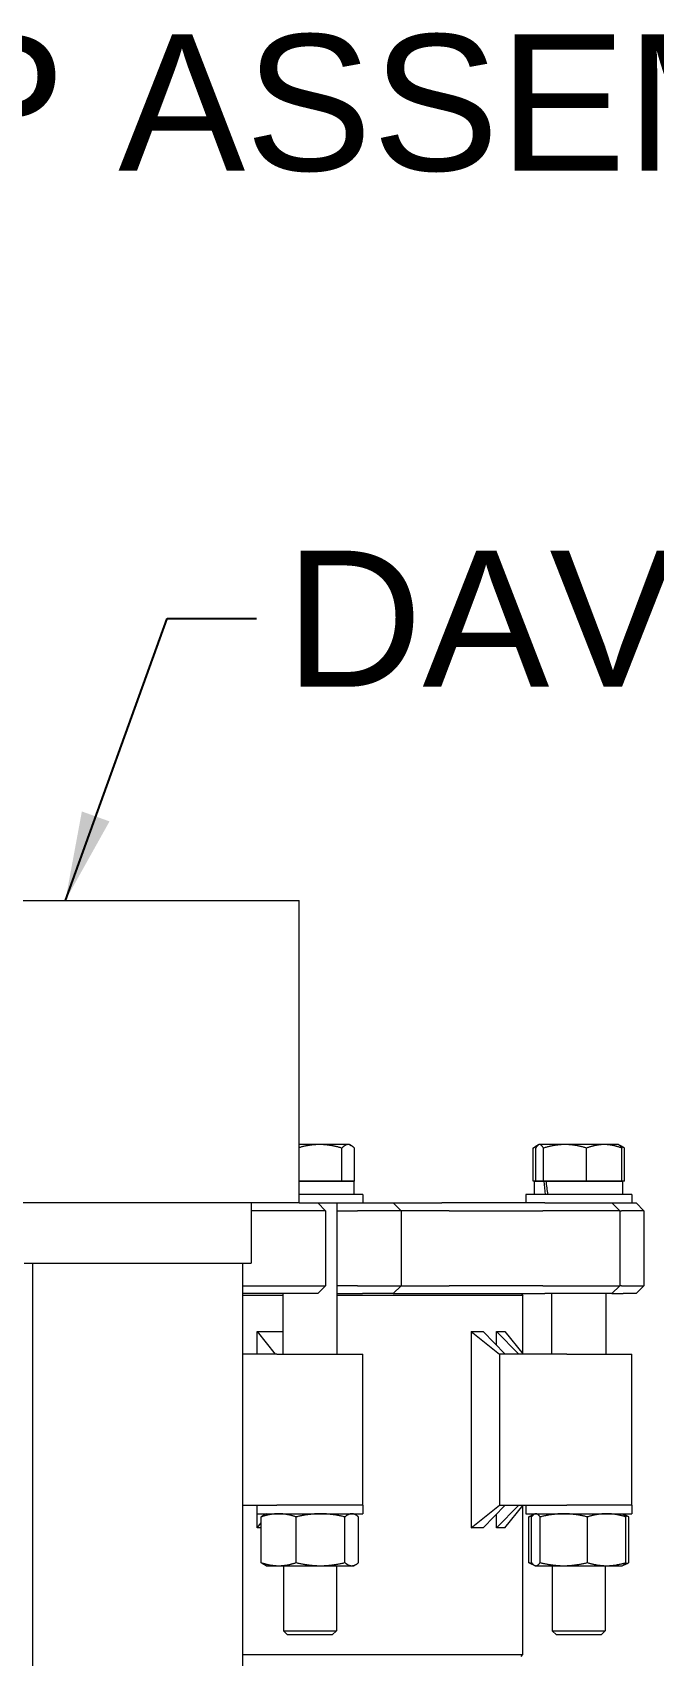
# Model space of a CAD drawing. Header units: inches. Extents: x 19 to 503, y 7 to 322.
# Drawn here: x 403.5 to 413.75, y 134.72 to 161.55 of the extents above; entities that cross this region are included whole.
import ezdxf

# ---------------------------------------------------------------- set-up
doc = ezdxf.new("R2010")
doc.units = ezdxf.units.IN
doc.header["$LTSCALE"] = 15
doc.header["$MEASUREMENT"] = 0
doc.layers.add('Symbol (ANSI)', color=7, linetype='Continuous', lineweight=25)
doc.layers.add('Visible (ANSI)', color=7, linetype='Continuous', lineweight=50)
doc.styles.add('MEMCOR Medium', font='arial.ttf')
doc.dimstyles.new('Default (ANSI)$7', dxfattribs={"dimscale": 15, "dimtxt": 0.15, "dimasz": 0.098425, "dimexe": 0.125, "dimexo": 0.0625, "dimgap": 0.031496, "dimtad": 0, "dimtih": 1, "dimtoh": 1, "dimdec": 4, "dimrnd": 1e-08, "dimzin": 3, "dimdsep": 46, "dimlunit": 5, "dimtxsty": 'MEMCOR Medium', "dimcen": 0.09, "dimdle": 0.393701, "dimclrd": 256, "dimclre": 256, "dimclrt": 256, "dimadec": 0, "dimazin": 1, "dimtfac": 0.8, "dimtofl": 0, "dimtmove": 0, "dimatfit": 3, "dimfxl": 1, "dimfrac": 1, "dimtolj": 1, "dimtzin": 4, "dimlwd": -1, "dimlwe": -1, "dimarcsym": 0})

msp = doc.modelspace()

# ---------------------------------------------------------------- linework, layer by layer
at = {"layer": 'Visible (ANSI)', "linetype": 'Continuous', "lineweight": 18}
for p, q in [((403.344041, 147.200384), (406.563659, 147.200384)), ((406.563659, 147.200384), (407.536674, 147.200384)), ((407.536674, 147.200384), (407.899519, 147.200384)), ((407.899519, 147.200384), (407.905055, 147.200384)), ((407.905055, 142.200384), (407.905055, 147.200384)), ((408.239933, 143.164013), (407.905055, 143.164013)), ((408.710693, 143.164013), (408.239933, 143.164013)), ((408.607197, 142.560013), (408.607197, 143.105422)), ((408.735661, 143.164013), (408.710693, 143.164013)), ((408.735661, 143.164013), (408.761617, 143.149028)), ((408.81419, 142.560013), (408.81419, 143.105422)), ((411.766591, 142.560013), (411.766591, 143.105422)), ((411.854672, 143.15834), (411.799989, 143.126769)), ((411.809351, 142.560013), (411.809351, 143.105422)), ((411.864498, 143.164013), (411.854672, 143.15834)), ((411.874179, 143.164013), (411.864498, 143.164013)), ((412.294581, 143.164013), (411.874179, 143.164013)), ((411.939007, 142.560013), (411.939007, 143.105422)), ((412.9409, 143.164013), (412.294581, 143.164013)), ((412.650155, 142.560013), (412.650155, 143.105422)), ((413.176498, 143.164013), (412.9409, 143.164013)), ((413.176498, 143.164013), (413.186324, 143.15834)), ((413.186324, 143.15834), (413.241007, 143.126769)), ((413.231645, 142.560013), (413.231645, 143.105422)), ((413.274405, 142.560013), (413.274405, 143.105422)), ((408.239933, 142.560013), (407.905055, 142.560013)), ((407.905055, 142.560009), (408.809161, 142.560009)), ((408.607197, 142.560013), (408.239933, 142.560013)), ((408.710693, 142.560013), (408.607197, 142.560013)), ((408.81419, 142.560013), (408.710693, 142.560013)), ((408.735661, 142.560013), (408.735661, 142.560009)), ((408.809161, 142.341009), (408.809161, 142.560009)), ((411.809351, 142.560013), (411.766591, 142.560013)), ((411.790998, 142.560009), (411.94334, 142.560009)), ((411.790998, 142.341009), (411.790998, 142.560009)), ((411.874179, 142.560013), (411.809351, 142.560013)), ((411.864498, 142.560013), (411.864498, 142.560009)), ((411.939007, 142.560013), (411.874179, 142.560013)), ((412.294581, 142.560013), (411.939007, 142.560013)), ((411.94334, 142.560009), (411.978427, 142.560009)), ((411.978427, 142.560009), (413.249998, 142.560009)), ((412.650155, 142.560013), (412.294581, 142.560013)), ((412.9409, 142.560013), (412.650155, 142.560013)), ((413.231645, 142.560013), (412.9409, 142.560013)), ((413.176498, 142.560013), (413.176498, 142.560009)), ((413.274405, 142.560013), (413.231645, 142.560013)), ((413.249998, 142.341009), (413.249998, 142.560009)), ((408.954661, 142.341009), (407.905055, 142.341009)), ((408.954661, 142.341009), (408.954661, 142.200384)), ((413.395498, 142.341009), (411.645498, 142.341009)), ((411.645498, 142.341009), (411.645498, 142.200384)), ((413.395498, 142.341009), (413.395498, 142.200384)), ((406.563659, 142.200384), (403.344041, 142.200384)), ((407.536674, 142.200384), (406.563659, 142.200384)), ((407.108823, 142.200384), (407.108823, 141.200384)), ((408.092798, 142.070384), (407.108823, 142.070384)), ((407.899519, 142.200384), (407.536674, 142.200384)), ((407.905055, 142.200384), (407.899519, 142.200384)), ((407.905055, 142.200384), (407.994801, 142.200384)), ((407.994801, 142.200384), (408.180409, 142.200384)), ((408.279422, 142.070384), (408.092798, 142.070384)), ((408.180409, 142.200384), (408.209012, 142.200384)), ((408.209012, 142.200384), (408.339012, 142.070384)), ((408.209012, 142.200384), (408.954661, 142.200384)), ((408.339012, 142.070384), (408.279422, 142.070384)), ((408.339012, 142.070384), (408.339012, 140.830384)), ((408.527161, 142.200384), (408.527161, 139.700384)), ((408.527161, 142.070384), (408.868374, 142.070384)), ((409.224555, 142.070384), (408.868374, 142.070384)), ((408.954661, 142.200384), (409.120395, 142.200384)), ((409.120395, 142.200384), (409.289217, 142.200384)), ((409.394302, 142.070384), (409.224555, 142.070384)), ((409.289217, 142.200384), (409.455956, 142.200384)), ((409.585956, 142.070384), (409.394302, 142.070384)), ((409.455956, 142.200384), (410.257964, 142.200384)), ((409.455956, 142.200384), (409.585956, 142.070384)), ((410.380596, 142.070384), (409.585956, 142.070384)), ((409.585956, 142.070384), (409.585956, 140.830384)), ((410.992447, 142.200384), (410.257964, 142.200384)), ((410.380596, 142.070384), (410.96352, 142.070384)), ((410.96352, 142.070384), (411.929316, 142.070384)), ((411.958244, 142.200384), (410.992447, 142.200384)), ((413.116103, 142.070384), (411.929316, 142.070384)), ((411.958244, 142.200384), (412.990748, 142.200384)), ((412.990748, 142.200384), (413.064461, 142.200384)), ((413.064461, 142.200384), (413.068376, 142.200384)), ((413.068376, 142.200384), (413.198376, 142.070384)), ((413.068376, 142.200384), (413.395498, 142.200384)), ((413.190219, 142.070384), (413.116103, 142.070384)), ((413.198376, 142.070384), (413.190219, 142.070384)), ((413.198376, 142.070384), (413.226528, 142.070384)), ((413.198376, 142.070384), (413.198376, 140.830384)), ((413.527533, 142.070384), (413.226528, 142.070384)), ((413.395498, 142.200384), (413.399938, 142.200384)), ((413.399938, 142.200384), (413.45272, 142.200384)), ((413.45272, 142.200384), (413.466879, 142.200384)), ((413.466879, 142.200384), (413.596879, 142.070384)), ((413.580604, 142.070384), (413.527533, 142.070384)), ((413.596879, 142.070384), (413.580604, 142.070384)), ((413.596879, 142.070384), (413.596879, 140.830384)), ((403.358823, 141.200384), (407.108823, 141.200384)), ((403.498823, 141.200384), (403.498823, 130.700384)), ((406.968823, 141.200384), (406.968823, 130.700384)), ((406.968823, 140.830384), (408.092798, 140.830384)), ((407.994801, 140.700384), (406.968823, 140.700384)), ((407.632161, 140.669134), (406.968823, 140.669134)), ((407.632161, 140.700384), (407.632161, 139.700384)), ((408.180409, 140.700384), (407.994801, 140.700384)), ((408.092798, 140.830384), (408.279422, 140.830384)), ((408.209012, 140.700384), (408.180409, 140.700384)), ((408.209012, 140.700384), (408.339012, 140.830384)), ((408.279422, 140.830384), (408.339012, 140.830384)), ((408.868374, 140.830384), (408.527161, 140.830384)), ((408.527161, 140.700384), (408.949428, 140.700384)), ((411.597921, 140.669134), (408.527161, 140.669134)), ((408.868374, 140.830384), (409.224555, 140.830384)), ((409.120395, 140.700384), (408.949428, 140.700384)), ((409.289217, 140.700384), (409.120395, 140.700384)), ((409.224555, 140.830384), (409.394302, 140.830384)), ((409.455956, 140.700384), (409.289217, 140.700384)), ((409.394302, 140.830384), (409.585956, 140.830384)), ((409.455956, 140.700384), (409.585956, 140.830384)), ((409.455956, 140.700384), (410.458002, 140.700384)), ((409.585956, 140.830384), (410.380596, 140.830384)), ((410.96352, 140.830384), (410.380596, 140.830384)), ((410.458002, 140.700384), (410.992447, 140.700384)), ((411.929316, 140.830384), (410.96352, 140.830384)), ((410.992447, 140.700384), (411.958244, 140.700384)), ((411.566671, 140.700384), (411.597921, 140.669134)), ((411.597921, 139.705435), (411.597921, 140.669134)), ((411.929316, 140.830384), (413.116103, 140.830384)), ((412.990748, 140.700384), (411.958244, 140.700384)), ((412.072998, 140.700384), (412.072998, 139.700384)), ((412.967998, 140.700384), (412.967998, 139.700384)), ((413.064461, 140.700384), (412.990748, 140.700384)), ((413.068376, 140.700384), (413.064461, 140.700384)), ((413.068376, 140.700384), (413.198376, 140.830384)), ((413.068376, 140.700384), (413.255455, 140.700384)), ((413.116103, 140.830384), (413.190219, 140.830384)), ((413.190219, 140.830384), (413.198376, 140.830384)), ((413.226528, 140.830384), (413.198376, 140.830384)), ((413.226528, 140.830384), (413.527533, 140.830384)), ((413.399938, 140.700384), (413.255455, 140.700384)), ((413.45272, 140.700384), (413.399938, 140.700384)), ((413.466879, 140.700384), (413.45272, 140.700384)), ((413.466879, 140.700384), (413.596879, 140.830384)), ((413.527533, 140.830384), (413.580604, 140.830384)), ((413.580604, 140.830384), (413.596879, 140.830384)), ((407.209562, 140.075176), (407.507882, 139.700384)), ((407.209562, 139.700384), (407.209562, 140.075176)), ((407.209562, 140.075176), (407.632161, 140.075176)), ((410.74535, 140.075176), (410.74535, 136.825592)), ((410.74535, 140.075176), (410.94407, 140.075176)), ((410.74535, 140.075176), (411.212558, 139.700384)), ((410.94407, 140.075176), (411.307501, 139.700384)), ((411.162778, 140.075176), (411.530022, 139.700384)), ((411.162778, 139.849631), (411.162778, 140.075176)), ((411.162778, 140.075176), (411.301559, 140.075176)), ((411.301559, 140.075176), (411.60197, 139.700384)), ((407.534108, 139.700384), (406.968823, 139.700384)), ((407.534108, 139.700384), (408.954661, 139.700384)), ((408.954661, 137.200384), (408.954661, 139.700384)), ((412.325792, 139.700384), (411.212558, 139.700384)), ((411.212558, 139.700384), (411.212558, 137.200384)), ((412.325792, 139.700384), (413.395498, 139.700384)), ((413.395498, 137.200384), (413.395498, 139.700384)), ((406.968823, 137.200384), (407.534108, 137.200384)), ((407.204661, 137.200384), (407.204661, 137.059759)), ((408.954661, 137.200384), (407.534108, 137.200384)), ((408.954661, 137.200384), (407.534108, 137.200384)), ((408.954661, 137.200384), (408.954661, 137.059759)), ((410.74535, 136.825592), (411.212558, 137.200384)), ((410.94407, 136.825592), (411.307501, 137.200384)), ((411.162778, 136.825592), (411.530022, 137.200384)), ((411.212558, 137.200384), (412.325792, 137.200384)), ((411.301559, 136.825592), (411.60197, 137.200384)), ((411.597921, 134.731634), (411.597921, 137.195333)), ((411.645498, 137.200384), (411.645498, 137.059759)), ((413.395498, 137.200384), (412.325792, 137.200384)), ((413.395498, 137.200384), (412.325792, 137.200384)), ((413.395498, 137.200384), (413.395498, 137.059759)), ((407.204661, 137.059759), (408.954661, 137.059759)), ((407.209562, 136.825592), (407.209562, 137.059759)), ((407.209562, 136.825592), (407.274591, 136.907291)), ((407.274591, 136.252626), (407.274591, 137.007892)), ((407.360661, 137.059759), (407.332213, 137.046493)), ((407.85279, 136.252626), (407.85279, 137.007892)), ((408.65786, 136.252626), (408.65786, 137.007892)), ((408.798661, 137.059759), (408.82711, 137.046493)), ((408.884731, 136.252626), (408.884731, 137.007892)), ((411.162778, 136.825592), (411.162778, 137.051137)), ((411.645498, 137.059759), (413.395498, 137.059759)), ((411.694188, 136.252626), (411.694188, 137.007892)), ((411.790728, 137.054737), (411.730793, 137.026789)), ((411.741055, 136.252626), (411.741055, 137.007892)), ((411.801498, 137.059759), (411.790728, 137.054737)), ((411.883163, 136.252626), (411.883163, 137.007892)), ((412.662606, 136.252626), (412.662606, 137.007892)), ((413.239498, 137.059759), (413.250268, 137.054737)), ((413.250268, 137.054737), (413.310202, 137.026789)), ((413.299941, 136.252626), (413.299941, 137.007892)), ((413.346807, 136.252626), (413.346807, 137.007892)), ((407.274591, 136.825592), (407.209562, 136.825592)), ((410.94407, 136.825592), (410.74535, 136.825592)), ((411.301559, 136.825592), (411.162778, 136.825592)), ((407.360661, 136.200759), (407.332213, 136.214025)), ((407.360661, 136.200759), (407.56369, 136.200759)), ((407.56369, 136.200759), (408.255325, 136.200759)), ((407.642161, 136.200759), (407.642161, 135.126124)), ((408.255325, 136.200759), (408.771296, 136.200759)), ((408.517161, 136.200759), (408.517161, 135.126124)), ((408.771296, 136.200759), (408.798661, 136.200759)), ((408.798661, 136.200759), (408.82711, 136.214025)), ((411.790728, 136.205781), (411.730793, 136.233729)), ((411.801498, 136.200759), (411.790728, 136.205781)), ((411.801498, 136.200759), (411.812109, 136.200759)), ((411.812109, 136.200759), (412.272885, 136.200759)), ((412.082998, 136.200759), (412.082998, 135.126124)), ((412.272885, 136.200759), (412.981274, 136.200759)), ((412.957998, 136.200759), (412.957998, 135.126124)), ((412.981274, 136.200759), (413.239498, 136.200759)), ((413.239498, 136.200759), (413.250268, 136.205781)), ((413.250268, 136.205781), (413.310202, 136.233729)), ((407.642161, 135.126124), (408.517161, 135.126124)), ((407.710322, 135.060009), (407.642161, 135.126124)), ((408.449, 135.060009), (407.710322, 135.060009)), ((408.449, 135.060009), (408.517161, 135.126124)), ((412.082998, 135.126124), (412.957998, 135.126124)), ((412.151159, 135.060009), (412.082998, 135.126124)), ((412.889837, 135.060009), (412.151159, 135.060009)), ((412.889837, 135.060009), (412.957998, 135.126124)), ((406.968823, 134.731634), (411.597921, 134.731634)), ((411.566671, 134.700384), (411.597921, 134.731634))]:
    msp.add_line(p, q, dxfattribs=at)
for centre, start_param, end_param in [((412.520498, 142.404758), 1.517885609, 1.570829382), ((412.520498, 142.715261), 1.59295464, 1.646004007)]:
    msp.add_ellipse(centre, major_axis=(-0.47606, 4.136711), ratio=0.133621645, start_param=start_param, end_param=end_param, dxfattribs=at)
for points, weights in [([(408.239933, 143.164013), (408.082721, 143.164013), (407.905055, 143.114737)], [1, 1.03490460019, 1.00561023046]), ([(408.607197, 143.105422), (408.410381, 143.164013), (408.239933, 143.164013)], [1, 1.0379548493, 1]), ([(408.710693, 143.164013), (408.662661, 143.164013), (408.607197, 143.105422)], [1, 1.0379548493, 1]), ([(408.81419, 143.105422), (408.758726, 143.164013), (408.710693, 143.164013)], [1, 1.0379548493, 1]), ([(411.827179, 143.132173), (411.797841, 143.12093), (411.766591, 143.105422)], [1.01451336305, 1.00977327381, 1]), ([(411.766591, 143.105422), (411.783708, 143.117369), (411.799989, 143.126769)], [1, 1.00751227663, 1.01205079359]), ([(411.874179, 143.164013), (411.844092, 143.164013), (411.809351, 143.105422)], [1, 1.0379548493, 1]), ([(411.939007, 143.105422), (411.904266, 143.164013), (411.874179, 143.164013)], [1, 1.0379548493, 1]), ([(412.294581, 143.164013), (412.129559, 143.164013), (411.939007, 143.105422)], [1, 1.0379548493, 1]), ([(412.650155, 143.105422), (412.459603, 143.164013), (412.294581, 143.164013)], [1, 1.0379548493, 1]), ([(412.9409, 143.164013), (412.805964, 143.164013), (412.650155, 143.105422)], [1, 1.0379548493, 1]), ([(413.231645, 143.105422), (413.075835, 143.164013), (412.9409, 143.164013)], [1, 1.0379548493, 1]), ([(413.186324, 143.15834), (413.207525, 143.146099), (413.231645, 143.105422)], [1.0163428388, 1.0260483266, 1]), ([(413.274405, 143.105422), (413.236135, 143.132133), (413.201452, 143.146404)], [1, 1.01695335569, 1.01876154419]), ([(407.56369, 137.059759), (407.429519, 137.059759), (407.274591, 137.007892)], [1, 1.0379548493, 1]), ([(407.274591, 137.007892), (407.304914, 137.033764), (407.332213, 137.046493)], [1, 1.01857870744, 1.01896904757]), ([(407.85279, 137.007892), (407.697862, 137.059759), (407.56369, 137.059759)], [1, 1.0379548493, 1]), ([(408.255325, 137.059759), (408.068508, 137.059759), (407.85279, 137.007892)], [1, 1.0379548493, 1]), ([(408.65786, 137.007892), (408.442142, 137.059759), (408.255325, 137.059759)], [1, 1.0379548493, 1]), ([(408.771296, 137.059759), (408.71865, 137.059759), (408.65786, 137.007892)], [1, 1.0379548493, 1]), ([(408.884731, 137.007892), (408.823941, 137.059759), (408.771296, 137.059759)], [1, 1.0379548493, 1]), ([(411.760595, 137.031573), (411.728439, 137.02162), (411.694188, 137.007892)], [1.01451336305, 1.00977327381, 1]), ([(411.694188, 137.007892), (411.712949, 137.018468), (411.730793, 137.026789)], [1, 1.00751227663, 1.01205079359]), ([(411.812109, 137.059759), (411.779133, 137.059759), (411.741055, 137.007892)], [1, 1.0379548493, 1]), ([(411.883163, 137.007892), (411.845085, 137.059759), (411.812109, 137.059759)], [1, 1.0379548493, 1]), ([(412.272885, 137.059759), (412.092014, 137.059759), (411.883163, 137.007892)], [1, 1.0379548493, 1]), ([(412.662606, 137.007892), (412.453755, 137.059759), (412.272885, 137.059759)], [1, 1.0379548493, 1]), ([(412.981274, 137.059759), (412.83338, 137.059759), (412.662606, 137.007892)], [1, 1.0379548493, 1]), ([(413.299941, 137.007892), (413.129168, 137.059759), (412.981274, 137.059759)], [1, 1.0379548493, 1]), ([(413.250268, 137.054737), (413.273505, 137.043901), (413.299941, 137.007892)], [1.0163428388, 1.0260483266, 1]), ([(413.346807, 137.007892), (413.304863, 137.031538), (413.266849, 137.044171)], [1, 1.01695335569, 1.01876154419]), ([(407.332213, 136.214025), (407.304914, 136.226755), (407.274591, 136.252626)], [1.01896904757, 1.01857870744, 1]), ([(407.274591, 136.252626), (407.429519, 136.200759), (407.56369, 136.200759)], [1, 1.0379548493, 1]), ([(407.56369, 136.200759), (407.697862, 136.200759), (407.85279, 136.252626)], [1, 1.0379548493, 1]), ([(407.85279, 136.252626), (408.068508, 136.200759), (408.255325, 136.200759)], [1, 1.0379548493, 1]), ([(408.255325, 136.200759), (408.442142, 136.200759), (408.65786, 136.252626)], [1, 1.0379548493, 1]), ([(408.65786, 136.252626), (408.71865, 136.200759), (408.771296, 136.200759)], [1, 1.0379548493, 1]), ([(408.771296, 136.200759), (408.823941, 136.200759), (408.884731, 136.252626)], [1, 1.0379548493, 1]), ([(411.694188, 136.252626), (411.728439, 136.238898), (411.760595, 136.228945)], [1, 1.00977327381, 1.01451336305]), ([(411.730793, 136.233729), (411.712949, 136.24205), (411.694188, 136.252626)], [1.01205079359, 1.00751227663, 1]), ([(411.741055, 136.252626), (411.779133, 136.200759), (411.812109, 136.200759)], [1, 1.0379548493, 1]), ([(411.812109, 136.200759), (411.845085, 136.200759), (411.883163, 136.252626)], [1, 1.0379548493, 1]), ([(411.883163, 136.252626), (412.092014, 136.200759), (412.272885, 136.200759)], [1, 1.0379548493, 1]), ([(412.272885, 136.200759), (412.453755, 136.200759), (412.662606, 136.252626)], [1, 1.0379548493, 1]), ([(412.662606, 136.252626), (412.83338, 136.200759), (412.981274, 136.200759)], [1, 1.0379548493, 1]), ([(412.981274, 136.200759), (413.129168, 136.200759), (413.299941, 136.252626)], [1, 1.0379548493, 1]), ([(413.299941, 136.252626), (413.273505, 136.216617), (413.250268, 136.205781)], [1, 1.0260483266, 1.0163428388]), ([(413.266849, 136.216347), (413.304863, 136.22898), (413.346807, 136.252626)], [1.01876154419, 1.01695335569, 1])]:
    msp.add_rational_spline(points, weights, degree=2, dxfattribs=at)

# ---------------------------------------------------------------- texts
at = {"layer": 'Symbol (ANSI)', "char_height": 2.25000007, "attachment_point": 1, "style": 'MEMCOR Medium'}
for s, insert, width in [('\\fArial|b0|i0;BUMP ASSEMBLY', (394.962118, 161.516846), 26.90739425), ('\\fArial|b0|i0;DAVIT', (407.669617, 152.98386), 9.25895666)]:
    msp.add_mtext(s, dxfattribs=dict(at, insert=insert, width=width))

# ---------------------------------------------------------------- leaders
at = {"layer": 'Symbol (ANSI)', "annotation_type": 0, "has_hookline": 1, "hookline_direction": 0}
for points, text_width in [([(390.253793, 150.965384), (393.013299, 160.391846), (394.489677, 160.391846)], 26.645465), ([(404.041945, 147.200384), (405.720798, 151.85886), (407.197176, 151.85886)], 8.950887)]:
    msp.add_leader(points, dimstyle='Default (ANSI)$7', override={"dimtad": 0}, dxfattribs=dict(at, text_width=text_width))

doc.saveas('drawing.dxf')
